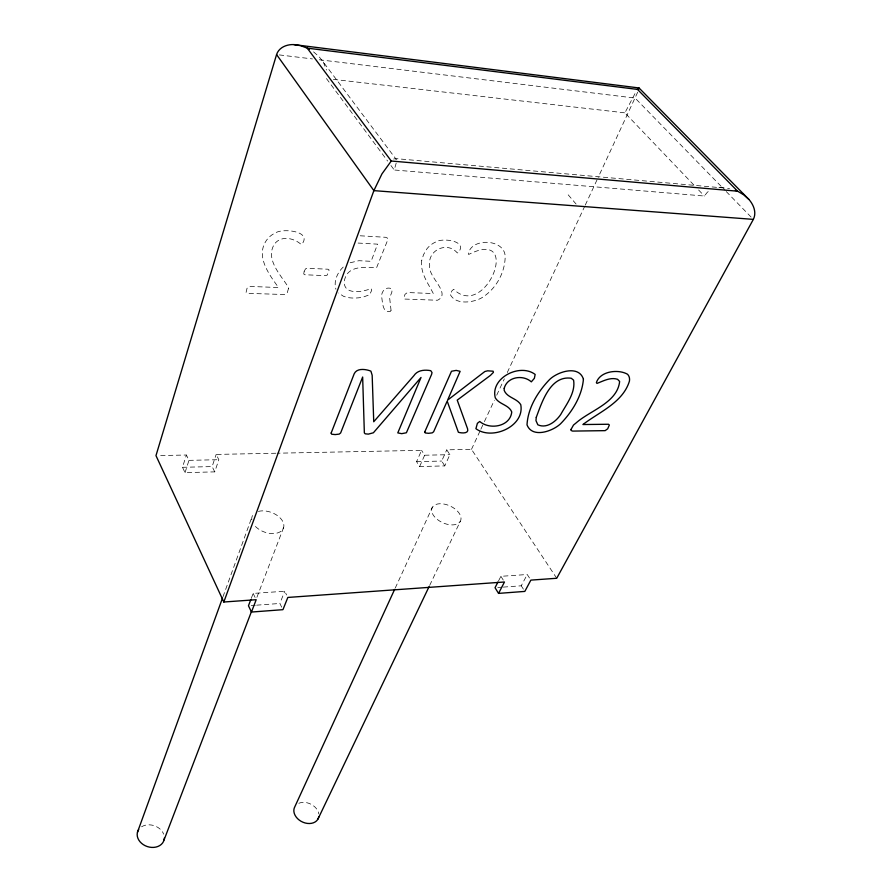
<?xml version="1.0" encoding="UTF-8"?>
<svg xmlns="http://www.w3.org/2000/svg" width="892" height="892" viewBox="0 0 892 892"><rect width="100%" height="100%" fill="white"/><g stroke="black" fill="none" stroke-linecap="round" stroke-linejoin="round"><path stroke-width="0.67" stroke-dasharray="4.46 3.34" d="M396.193 163.091L394.253 169.993L704.368 196.028L707.412 192.17L709.675 190.754M275.851 453.236L216.176 454.418L218.819 459.692L214.749 471.868L185.034 472.637L182.492 467.297L186.383 455.02L158.743 455.567M185.034 472.637L188.959 460.35L186.383 455.02M214.749 471.868L212.14 466.583L216.176 454.418M222.967 596.793L251.934 517.037M251.288 598.354L253.161 593.414L284.738 591.24L286.6 594.964M256.907 597.306L283.723 527.228M281.716 607.196L279.876 603.471L284.738 591.24M637.691 92.188L598.164 177.397M556.72 578.272L471.489 449.334L446.769 449.836L449.891 454.664L444.773 465.892L419.63 466.549L416.586 461.655L421.57 450.337L277.245 453.203M419.63 466.549L424.648 455.221L421.57 450.337M444.773 465.892L441.685 461.053L446.769 449.836M395.256 588.073L432.397 507.191M471.489 449.334L480.286 430.457M480.877 429.197L483.81 422.897M484.389 421.637L494.369 400.24M496.71 395.201L504.337 378.832M507.269 372.544L584.684 206.353M585.264 205.093L597.584 178.656M693.842 185.001L624.902 112.849L635.929 91.831M429.676 585.397L460.305 521.329A15.666 9.143 24.9 0 0 443.268 503.935A15.666 9.143 24.9 0 0 435.374 517.706A15.666 9.143 24.9 0 0 460.305 521.329M498.55 580.882L500.903 576.321L527.239 574.504L530.138 578.997M503.3 587.103L521.251 585.799L527.239 574.504M343.219 267.065C337.377 272.562 333.441 281.303 335.927 289.287M350.155 262.761L358.918 260.698L371.117 261.323L377.572 244.152L356.142 242.947M393.64 159.066L395.357 158.575L729.556 188.502M251.198 605.568L255.302 605.267M256.662 605.166L279.876 603.471M497.781 587.516L501.928 587.204M718.919 187.733L724.103 187.565M182.492 467.297L212.14 466.583M416.586 461.655L441.685 461.053M188.959 460.35L218.819 459.692M424.648 455.221L449.891 454.664M360.212 235.789L385.745 237.294L387.619 238.186L387.485 240.572L376.58 267.723C364.716 267.043 346.631 265.225 344.29 281.404C343.308 295.241 362.732 292.219 371.072 288.495L371.719 290.301L369.623 294.717L363.222 297.069A42.571 31.075 -35.8 0 1 347.802 297.527L343.654 296.378L338.525 293.022M333.374 79.366L624.902 112.849M279.33 54.914L312.434 58.928M319.325 59.764L635.115 98.087L725.241 190.542M313.56 51.892L319.046 56.653L323.317 62.094L396.304 159.545L395.357 158.575M726.211 191.535L753.35 219.376M698.626 190.007L704.368 196.028M568.204 194.846L576.065 204.034M326.461 78.574L387.641 161.073M390.952 165.533L394.253 169.993M521.251 585.799L523.403 589.166M500.903 576.321L503.757 580.859M323.317 62.094L326.505 70.067M253.161 593.414L255.179 597.607M141.572 826.806A13.848 10.994 18.5 0 1 163.66 834.143M298.831 803.291A13.112 9.868 26.2 0 1 318.812 813.917M258.412 511.406A16.714 10.414 20.4 0 1 280.857 518.709A16.714 10.414 20.4 0 1 277.222 533.026A16.714 10.414 20.4 0 1 254.778 525.745M251.8 519.835A16.714 10.414 20.4 0 1 254.521 513.246M450.393 294.75C455.723 304.763 471.857 302.789 480.71 298.396C495.339 290.078 505.073 273.208 505.184 256.439C504.604 238.554 470.72 237.473 468.3 254.153L468.835 254.387C522.812 227.237 485.672 320.774 453.682 289.276L451.865 290.903L450.393 294.75M421.738 260.431C419.954 272.684 428.071 283.21 433.311 293.546L407.443 292.543L405.024 294.293L403.797 298.184L404.79 299.065L437.493 300.247C451.91 293.49 427.58 276.754 429.721 265.783C427.09 250.273 447.271 240.851 457.295 252.915L457.964 252.77C468.913 240.896 442.097 237.383 435.53 242.089A16.48 11.663 -38.1 0 0 427.012 248.69L423.51 254.688L421.738 260.431M288.529 288.384L287.191 292.989L285.184 294.55L247.274 293.334L246.08 292.409L247.039 288.272L249.548 286.41L278.538 287.536C268.983 274.357 255.045 255.826 266.853 239.803A17.282 13.224 -33.4 0 1 275.673 232.79C282.686 228.162 312.579 230.972 301.842 244.241L301.117 244.397C293.791 237.908 281.114 235.176 274.424 244.073C265.091 258.914 280.121 274.245 287.614 286.087L288.529 288.384M391.042 310.271L390.529 311.308C382.3 313.716 382.657 301.998 381.609 296.534C381.308 290.814 386.526 285.886 392.001 289.008L391.889 292.074L389.637 297.828L391.042 310.271M304.161 271.402L303.726 273.989L304.796 274.747L325.714 275.673L327.308 275.004L329.103 269.986L328.011 269.217L307.038 268.258L305.51 268.882L304.161 271.402"/><path stroke-width="1.34" d="M638.862 89.01L639.007 87.951L293.914 44.6C286.834 44.243 278.917 47.343 276.576 54.579L155.977 455.622L223.825 602.011L256.194 599.703L251.466 612.046L282.942 609.671L287.837 597.439L504.471 581.997L498.55 593.392L495.027 587.716L497.959 582.019M498.55 593.392L524.831 591.407L530.863 580.112L556.72 578.272L753.35 219.376C756.806 212.497 753.573 204.614 748.767 199.295L639.007 87.951L637.501 89.412L307.249 48.135L300.537 45.648L293.914 44.6M137.491 832.147L222.498 598.097M223.825 602.011L373.882 190.632L381.921 173.929L391.265 161.017L737.606 191.2L743.705 194.802L748.767 199.295M250.819 599.591L248.467 605.768L251.466 612.046M164.05 839.963L251.444 611.577M394.665 589.344L294.839 806.736A13.112 9.868 26.2 0 0 303.079 822.279A13.112 9.868 26.2 0 0 318.812 816.604M317.976 819.046L429.074 586.646M753.35 219.376L373.882 190.632L276.576 54.579M735.387 190.375L737.606 191.2L637.501 89.412M309.357 49.383L307.249 48.135L391.265 161.017M164.329 838.056A13.848 10.994 18.5 0 1 147.303 846.564A13.848 10.994 18.5 0 1 138.706 829.549M504.203 388.343L504.192 390.395C507.069 397.732 516.724 398.155 520.75 404.645C524.953 426.287 492.161 440.826 475.915 428.695L477.387 423.321L479.729 421.481C489.753 430.2 510.324 426.621 511.752 411.948C508.83 404.734 499.152 404.455 495.294 397.854C490.132 377.918 519.902 362.832 535.155 374.45L534.364 378.32L531.331 381.854C523.024 374.372 507.236 376.68 504.203 388.343M571.025 429.442L571.003 430.446L572.631 431.092L605.144 430.646L607.708 428.796L609.347 425.038L608.489 424.257L582.911 424.536C599.346 411.926 622.917 402.571 629.44 381.096A17.595 10.548 -37.5 0 0 627.466 374.216C618.234 368.931 600.104 371.039 596.369 382.612L596.993 383.404C603.527 380.94 610.451 376.97 617.587 379.301L619.639 381.453C617.442 402.783 590.047 410.487 576.098 422.931L573.489 425.06L571.025 429.442M583.424 379.178C581.985 396.104 572.162 411.914 560.466 423.867C552.393 431.416 532.223 438.451 527.016 424.86C527.919 407.755 537.876 391.722 549.517 379.602C557.578 371.652 578.908 364.716 583.424 379.178M536.27 417.311L535.969 420.634L537.843 424.804C546.684 428.918 555.961 421.537 560.745 414.468C566.509 404.065 575.719 392.603 573.578 380.148L571.248 378.241C550.297 375.253 542.001 402.147 536.27 417.311M331.144 433.088L331.646 434.214L335.214 434.582L339.172 434.114L340.632 432.966L362.654 377.026L364.349 432.899L365.218 433.813L368.351 434.125L373.391 432.776L421.035 377.45L397.787 432.888L401.712 433.668L406.395 432.765L431.594 374.372L432.029 372.588L430.747 370.671C424.692 369.589 417.523 370.013 413.855 375.733L373.737 421.749L372.165 375.253L370.894 371.128C365.865 369.154 357.034 367.783 354.224 373.715L331.144 433.088M424.782 431.873L425.228 432.954L428.561 433.311L432.23 432.865L433.635 431.761L447.182 401.099L458.377 432.263C461.186 433.155 469.17 433.991 467.609 428.885L457.228 400.129L490.466 375.365L493.443 372.343L493.12 371.206L487.634 370.816L484.858 371.518L447.606 400.14L460.127 371.328L456.213 370.392L451.497 371.25L424.782 431.873"/></g></svg>
